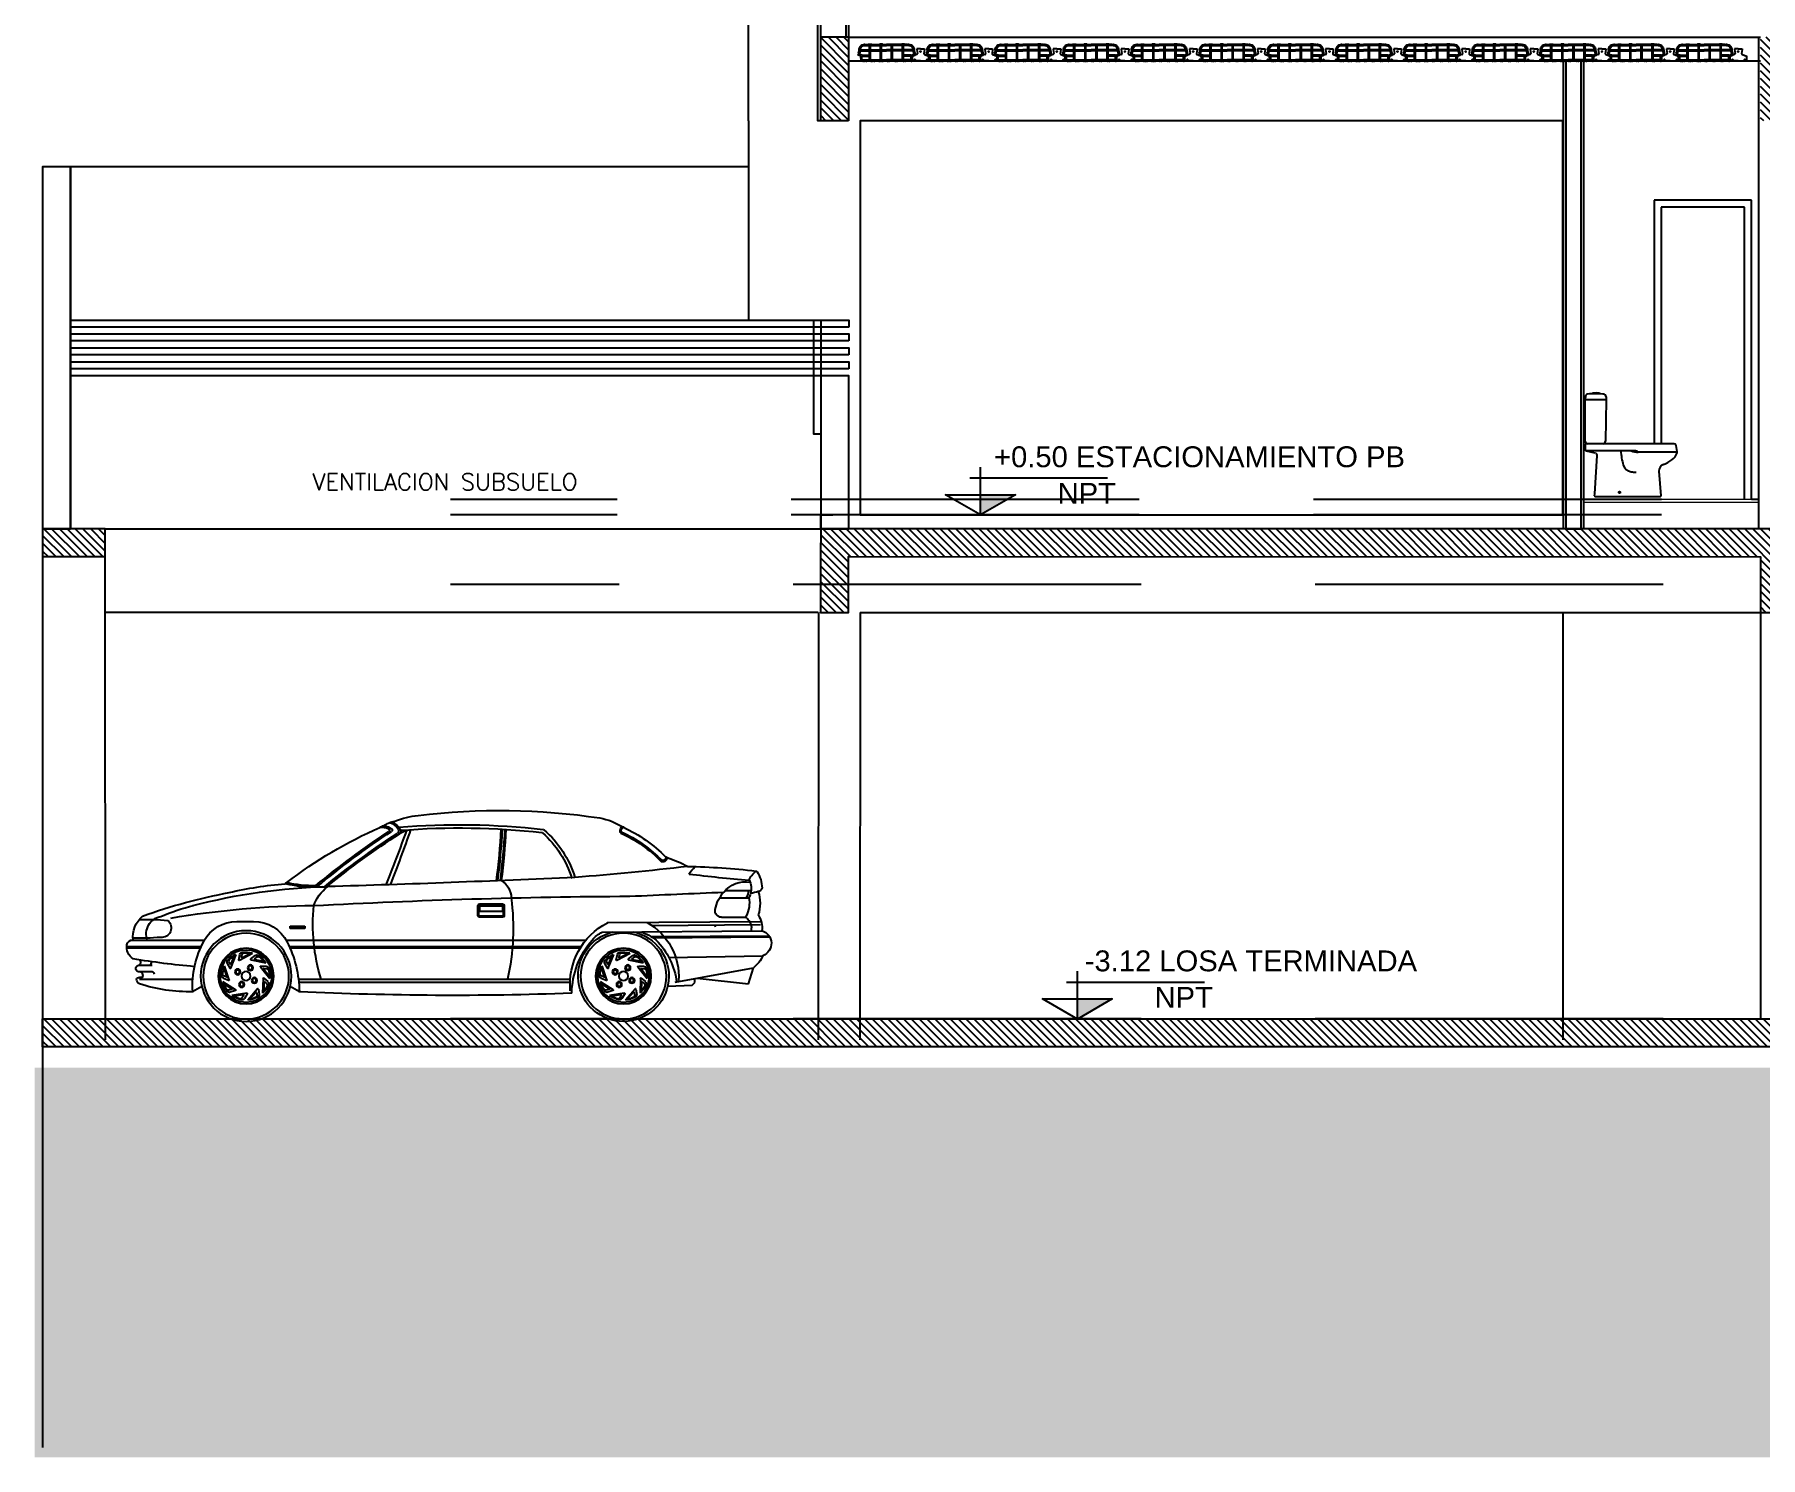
# Model space of a CAD drawing. Header units: metres. Extents: x 126 to 596, y -539 to -70.
# Drawn here: x 238.67 to 251.07, y -403.36 to -393.14 of the extents above; entities that cross this region are included whole.
import ezdxf
from ezdxf.enums import TextEntityAlignment as Align

# ---------------------------------------------------------------- set-up
doc = ezdxf.new("R2010")
doc.units = ezdxf.units.M
doc.header["$LTSCALE"] = 10
doc.linetypes.add('CENTRO', pattern=[2, 1.25, -0.25, 0.25, -0.25])
doc.linetypes.add('HIDDEN', pattern=[0.375, 0.25, -0.125])
for name, color, linetype in [('-SAN 8', 8, 'CENTRO'), ('0.1', 1, 'Continuous'), ('01', 1, 'Continuous'), ('02', 2, 'Continuous'), ('1_MUROS', 6, 'Continuous'), ('_ARQ-equipamiento', 8, 'Continuous'), ('A- Estructura', 5, 'Continuous'), ('A- Hatch Hormigon', 255, 'Continuous'), ('A-Aberturas', 2, 'Continuous'), ('A-Autos', 254, 'Continuous'), ('A-Muros', 4, 'Continuous'), ('A-NIVELES', 1, 'Continuous'), ('A-Revoques', 1, 'Continuous'), ('Aberturas en Fachadas', 2, 'Continuous'), ('Corte t', 2, 'Continuous'), ('Dr Ejes en bloque', 4, 'Continuous'), ('Losa rap sapito', 251, 'Continuous'), ('PISO', 251, 'Continuous'), ('Sanitarios', 2, 'Continuous'), ('Texto', 3, 'Continuous')]:
    doc.layers.add(name, color=color, linetype=linetype)
doc.layers.add('BORDE_HORMIGON', color=2, linetype='Continuous', lineweight=0)
doc.layers.add('Dr Contorno exterior torre', color=31, linetype='Continuous', transparency=0.5)
doc.styles.add('Arial', font='arial.ttf')
doc.styles.add('COTAS', font='ROMANS.shx', dxfattribs={"width": 0.7})
doc.styles.add('T12', font='romans.shx', dxfattribs={"height": 0.12})

# ---------------------------------------------------------------- blocks, each defined once
blk = doc.blocks.new('Cabrioc')
for p, q in [((-2.019, 0.923), (-2.204, 0.923)), ((-1.979, 0.869), (-2.19, 0.869)), ((-0.431, 0.815), (-0.431, 0.741)), ((-0.425, 0.815), (-0.425, 0.741)), ((-0.254, 0.826), (-0.42, 0.826)), ((-0.254, 0.819), (-0.42, 0.819)), ((-0.254, 0.812), (-0.42, 0.812)), ((-0.42, 0.812), (-0.42, 0.773)), ((-0.254, 0.773), (-0.42, 0.773)), ((-0.254, 0.812), (-0.254, 0.773)), ((-0.249, 0.741), (-0.249, 0.815)), ((-0.242, 0.741), (-0.242, 0.815)), ((-1.135, 0.624), (-2.282, 0.634)), ((-1.177, 0.692), (-2.273, 0.701)), ((-1.493, 0.672), (-2.273, 0.679)), ((-1.991, 0.731), (-2.167, 0.731)), ((-0.42, 0.737), (-0.254, 0.737)), ((-0.42, 0.73), (-0.254, 0.73)), ((1.105, 0.666), (1, 0.666)), ((1, 0.666), (1, 0.649)), ((1, 0.649), (1.105, 0.649)), ((1.105, 0.649), (1.105, 0.666)), ((1.488, 0.701), (1.369, 0.701)), ((-1.501, 0.582), (-2.338, 0.589)), ((-1.487, 0.591), (-2.332, 0.598)), ((1.136, 0.566), (-1.018, 0.566)), ((1.113, 0.521), (-0.985, 0.521)), ((1.108, 0.51), (-0.977, 0.51)), ((2.233, 0.566), (1.721, 0.566)), ((2.278, 0.521), (1.744, 0.521)), ((2.278, 0.51), (1.75, 0.51)), ((-1.614, 0.441), (-2.289, 0.454)), ((-1.392, 0.374), (-1.459, 0.29)), ((-1.395, 0.379), (-1.434, 0.378)), ((-1.325, 0.425), (-1.43, 0.404)), ((-1.351, 0.428), (-1.414, 0.415)), ((-1.351, 0.431), (-1.369, 0.446)), ((-1.324, 0.431), (-1.355, 0.455)), ((-1.241, 0.421), (-1.335, 0.473)), ((-1.259, 0.44), (-1.316, 0.471)), ((-1.257, 0.443), (-1.261, 0.466)), ((-1.236, 0.425), (-1.244, 0.463)), ((-1.179, 0.365), (-1.218, 0.464)), ((-1.181, 0.391), (-1.204, 0.451)), ((-1.177, 0.391), (-1.166, 0.411)), ((-1.173, 0.364), (-1.154, 0.399)), ((-1.168, 0.281), (-1.134, 0.382)), ((1.319, 0.374), (1.253, 0.29)), ((1.317, 0.379), (1.277, 0.378)), ((1.386, 0.425), (1.281, 0.404)), ((1.36, 0.428), (1.297, 0.415)), ((1.361, 0.431), (1.342, 0.446)), ((1.388, 0.431), (1.357, 0.455)), ((1.47, 0.421), (1.376, 0.473)), ((1.452, 0.44), (1.395, 0.471)), ((1.455, 0.443), (1.45, 0.466)), ((1.475, 0.425), (1.467, 0.463)), ((1.533, 0.365), (1.493, 0.464)), ((1.531, 0.391), (1.507, 0.451)), ((1.534, 0.391), (1.545, 0.411)), ((1.538, 0.364), (1.557, 0.399)), ((1.544, 0.281), (1.578, 0.382)), ((2.188, 0.386), (2.098, 0.386)), ((-1.659, 0.263), (-2.222, 0.368)), ((-2.186, 0.251), (-2.222, 0.368)), ((-1.817, 0.292), (-2.186, 0.251)), ((-1.801, 0.28), (-1.801, 0.289)), ((-1.801, 0.261), (-1.801, 0.28)), ((-1.782, 0.243), (-1.801, 0.261)), ((-1.414, 0.359), (-1.454, 0.309)), ((-1.416, 0.294), (-1.445, 0.268)), ((-1.415, 0.362), (-1.439, 0.361)), ((-1.421, 0.267), (-1.438, 0.252)), ((-1.417, 0.266), (-1.416, 0.202)), ((-1.41, 0.291), (-1.408, 0.184)), ((-1.213, 0.21), (-1.122, 0.266)), ((-1.187, 0.216), (-1.132, 0.25)), ((-1.163, 0.277), (-1.127, 0.291)), ((-1.152, 0.303), (-1.132, 0.363)), ((-1.15, 0.3), (-1.128, 0.309)), ((1.047, 0.285), (-0.905, 0.285)), ((1.044, 0.263), (-0.903, 0.263)), ((1.297, 0.359), (1.257, 0.309)), ((1.296, 0.294), (1.266, 0.268)), ((1.296, 0.362), (1.272, 0.361)), ((1.291, 0.267), (1.273, 0.252)), ((1.294, 0.266), (1.296, 0.202)), ((1.301, 0.291), (1.304, 0.184)), ((1.498, 0.21), (1.59, 0.266)), ((1.524, 0.216), (1.579, 0.25)), ((1.548, 0.277), (1.584, 0.291)), ((1.559, 0.303), (1.579, 0.363)), ((1.562, 0.3), (1.583, 0.309)), ((2.189, 0.285), (1.805, 0.285)), ((2.188, 0.341), (2.098, 0.341)), ((2.188, 0.299), (2.169, 0.299)), ((-1.607, 0.236), (-1.782, 0.243)), ((-1.377, 0.215), (-1.383, 0.176)), ((-1.371, 0.217), (-1.3, 0.136)), ((-1.364, 0.192), (-1.367, 0.168)), ((-1.36, 0.193), (-1.318, 0.144)), ((-1.297, 0.18), (-1.276, 0.146)), ((-1.293, 0.185), (-1.187, 0.169)), ((-1.271, 0.17), (-1.259, 0.15)), ((-1.269, 0.173), (-1.206, 0.163)), ((-1.212, 0.204), (-1.175, 0.192)), ((-1.187, 0.213), (-1.165, 0.206)), ((1.334, 0.215), (1.329, 0.176)), ((1.34, 0.217), (1.411, 0.136)), ((1.348, 0.192), (1.344, 0.168)), ((1.351, 0.193), (1.393, 0.144)), ((1.415, 0.18), (1.435, 0.146)), ((1.418, 0.185), (1.524, 0.169)), ((1.44, 0.17), (1.452, 0.15)), ((1.442, 0.173), (1.505, 0.163)), ((1.499, 0.204), (1.536, 0.192)), ((1.524, 0.213), (1.547, 0.206))]:
    blk.add_line(p, q)
for centre, radius in [((1.423, 0.308), 0.326), ((-1.288, 0.308), 0.308), ((-1.288, 0.308), 0.2), ((1.423, 0.308), 0.308), ((1.423, 0.308), 0.2), ((-1.288, 0.308), 0.187), ((-1.319, 0.368), 0.0203), ((-1.319, 0.368), 0.0135), ((1.423, 0.308), 0.187), ((1.392, 0.368), 0.0203), ((1.392, 0.368), 0.0135), ((-1.348, 0.277), 0.0203), ((-1.348, 0.277), 0.0135), ((-1.288, 0.308), 0.033), ((-1.257, 0.248), 0.0203), ((-1.257, 0.248), 0.0135), ((-1.228, 0.338), 0.0203), ((-1.228, 0.338), 0.0135), ((1.363, 0.277), 0.0203), ((1.363, 0.277), 0.0135), ((1.423, 0.308), 0.033), ((1.454, 0.248), 0.0203), ((1.454, 0.248), 0.0135), ((1.483, 0.338), 0.0203), ((1.483, 0.338), 0.0135)]:
    blk.add_circle(centre, radius)
for centre, radius, start, end in [((-0.4, -3.36), 4.857, 83.0689, 98.5116), ((-0.85, 0.432), 1.041, 114.858, 135.4104), ((-1.282, 1.37), 0.0124, 77.4781, 161.1691), ((-1.302, 1.35), 0.0299, 347.7909, 61.9251), ((-1.029, 0.974), 0.478, 100.851, 121.5539), ((-1.302, 1.35), 0.0389, 350.0796, 54.5833), ((-0.114, -3.902), 5.297, 85.2323, 96.465), ((-0.114, -3.902), 5.274, 85.3605, 96.3959), ((4.728, 1.65), 5.144, 183.186, 187.3478), ((0.122, 0.824), 0.641, 68.728, 84.2805), ((0.443, 1.284), 0.149, 117.3147, 149.5592), ((0.349, 1.351), 0.0225, 144.2434, 236.8235), ((0.443, 1.284), 0.138, 112.6905, 144.2434), ((0.316, 1.222), 0.203, 54.602, 79.0008), ((0.384, 1.356), 0.0112, 129.5518, 236.5783), ((0.443, 1.284), 0.104, 95.3706, 129.5518), ((0.404, 1.356), 0.0112, 118.532, 236.4237), ((0.443, 1.284), 0.0931, 77.4466, 118.532), ((0.427, 1.334), 0.0539, 49.2157, 83.0288), ((-0.846, -1.601), 3.251, 52.5659, 66.2982), ((-0.85, 0.432), 1.005, 114.858, 135.4104), ((-0.85, 0.432), 0.996, 114.9233, 135.3701), ((-1.275, 1.345), 0.0112, 294.9233, 350.0796), ((-0.227, 0.797), 0.745, 131.0794, 162.8542), ((-0.227, 0.797), 0.722, 131.5834, 162.8542), ((-0.709, 1.35), 0.0112, 96.465, 131.0794), ((-0.701, 1.33), 0.009, 96.3959, 131.5834), ((4.728, 1.65), 5.18, 183.186, 187.2798), ((4.728, 1.65), 5.171, 183.186, 187.2967), ((4.728, 1.65), 5.153, 183.186, 187.3307), ((8.718, 4.298), 8.972, 199.1163, 201.8192), ((0.231, 1.216), 0.144, 51.0672, 82.1073), ((8.718, 4.298), 8.945, 199.1903, 201.8952), ((0.334, 1.348), 0.0225, 149.5592, 236.9277), ((-3.037, -3.827), 6.154, 50.9248, 56.9277), ((-3.037, -3.827), 6.165, 50.7892, 56.8235), ((-3.037, -3.827), 6.199, 50.3698, 56.5783), ((-3.037, -3.827), 6.21, 50.4059, 56.4237), ((-1.351, 0.384), 0.815, 107.8567, 119.2298), ((-1.596, 1.159), 0.0055, 44.4291, 170.5949), ((-1.57, 1.159), 0.0307, 178.0247, 279.5001), ((-1.57, 1.159), 0.0217, 169.3491, 281.4716), ((-1.567, 1.139), 0.0112, 279.5001, 315.3701), ((-2.058, 0.936), 0.225, 147.4347, 178.9755), ((-2.238, 1.051), 0.0112, 96.8281, 147.4347), ((-1.674, -3.659), 4.755, 90.9098, 96.8281), ((-2.35, 0.926), 0.175, 22.7967, 50.8949), ((-2.058, 0.936), 0.147, 154.3404, 194.1564), ((-3.69, 17.408), 16.483, 275.2267, 276.7288), ((-1.953, 0.926), 0.225, 30.1565, 48.3349), ((0.507, 20.101), 19.139, 263.2288, 265.6653), ((3.828, 104.515), 103.608, 267.3628, 268.34647), ((-0.334, 0.867), 0.148, 121.1404, 179.024), ((-2.271, 0.94), 0.0112, 178.9755, 205.073), ((-2.249, 0.95), 0.0355, 205.073, 258.4513), ((-2, 0.831), 0.269, 161.7461, 198.2539), ((-2.161, 1.187), 0.288, 250.6614, 261.9945), ((-2.151, 0.905), 0.0496, 185.9648, 223.3488), ((-2.165, 0.783), 0.202, 39.0562, 99.3403), ((-2, 0.831), 0.192, 167.8703, 208.6423), ((-2.105, 0.917), 0.0797, 173.9455, 216.3362), ((-5.017, -76.34), 77.309, 87.26837, 87.7691), ((-2.225, 0.727), 0.285, 11.8126, 40.299), ((-1.563, -45.047), 45.929, 86.8801, 89.7127), ((1.148, 0.65), 1.644, 172.3493, 192.833), ((0.742, -3.25), 4.201, 75.3257, 88.6813), ((0.639, 0.702), 0.318, 20.5556, 51.1483), ((0.938, 1.789), 0.843, 265.5172, 284.01), ((0.938, 1.789), 0.832, 268.8473, 283.3926), ((1.13, 0.967), 0.0127, 17.9234, 86.9543), ((0.932, -1.69), 2.669, 76.7403, 85.4781), ((0.752, -3.238), 4.221, 70.4292, 79.1854), ((-2.118, 0.654), 0.166, 146.0895, 186.919), ((-1.991, 0.776), 0.045, 270, 11.8126), ((-0.42, 0.815), 0.0112, 90, 180), ((-0.42, 0.815), 0.0045, 90, 180), ((-0.254, 0.815), 0.0112, 0, 90), ((-0.254, 0.815), 0.0045, 0, 90), ((-0.417, 0.683), 1.36, 342.988, 5.5188), ((0.881, -5.722), 6.537, 80.4687, 89.5128), ((1.347, -0.932), 1.805, 67.6073, 75.4738), ((-2.255, 0.543), 0.0952, 106.7446, 248.9602), ((-2.118, 0.654), 0.0884, 127.1257, 193.5067), ((-2.178, 0.733), 0.0112, 307.1257, 28.6423), ((-2.225, 0.727), 0.285, 346.3486, 349.7527), ((-1.233, 0.302), 0.452, 119.9214, 183.3967), ((-1.288, 0.308), 0.326, 102.6798, 76.3323), ((-1.273, 0.235), 0.415, 109.4864, 127.0394), ((-1.177, 0.681), 0.0112, 62.6405, 89.506), ((-1.401, 0.249), 0.497, 354.6148, 62.6405), ((-1.224, 0.439), 0.205, 38.2889, 64.2263), ((-0.42, 0.741), 0.0112, 180, 270), ((-0.42, 0.741), 0.0045, 180, 270), ((-0.254, 0.741), 0.0045, 270, 0), ((-0.254, 0.741), 0.0112, 270, 0), ((1.369, 0.431), 0.27, 90, 153.2559), ((1.488, 0.431), 0.27, 28.6097, 90), ((2.029, 0.654), 0.0687, 128.6577, 277.1751), ((2.13, -0.799), 1.514, 87.7081, 95.479), ((2.011, 0.61), 0.129, 339.9877, 79.5668), ((2.039, 0.59), 0.196, 353.0041, 49.5687), ((-1.141, 0.194), 0.534, 135.73, 172.5724), ((-1.511, 0.176), 0.594, 0.7773, 41.0717), ((1.859, 0.184), 0.819, 153.2559, 179.2508), ((1.132, 0.237), 0.675, 356.4204, 28.6097), ((2.208, 2.681), 2.102, 265.3404, 270.7209), ((2.239, 0.527), 0.04, 8.5204, 97.7399), ((2.178, 0.517), 0.102, 303.0901, 9.5869), ((-2.078, 0.55), 0.232, 204.5907, 231.8067), ((-1.433, 0.358), 0.0194, 91.6265, 164.3442), ((-1.239, 0.253), 0.246, 124.3442, 141.4881), ((-1.3, 0.324), 0.148, 124.3442, 141.4881), ((-1.415, 0.416), 0.000778, 141.4881, 281.399), ((-1.394, 0.376), 0.00324, 321.399, 91.6265), ((-1.376, 0.437), 0.0117, 51.6265, 124.3442), ((-1.367, 0.44), 0.0194, 51.6265, 124.3442), ((-1.352, 0.43), 0.00194, 281.399, 51.6265), ((-1.285, 0.234), 0.246, 84.3442, 101.4881), ((-1.326, 0.428), 0.00324, 281.399, 51.6265), ((-1.286, 0.328), 0.148, 84.3442, 101.4881), ((-1.315, 0.472), 0.000778, 101.4881, 241.399), ((-1.273, 0.463), 0.0117, 11.6265, 84.3442), ((-1.263, 0.46), 0.0194, 11.6265, 84.3442), ((-1.258, 0.442), 0.00194, 241.399, 11.6265), ((-1.239, 0.424), 0.00324, 241.399, 11.6265), ((-1.334, 0.249), 0.246, 44.3442, 61.4881), ((-1.203, 0.451), 0.000778, 61.4881, 201.399), ((-1.274, 0.322), 0.148, 44.3442, 61.4881), ((-1.179, 0.392), 0.00194, 201.399, 331.6265), ((-1.176, 0.417), 0.0117, 331.6265, 44.3442), ((-1.171, 0.408), 0.0194, 331.6265, 44.3442), ((-1.36, 0.292), 0.246, 4.3442, 21.4881), ((1.278, 0.358), 0.0194, 91.6265, 164.3442), ((1.473, 0.253), 0.246, 124.3442, 141.4881), ((1.412, 0.324), 0.148, 124.3442, 141.4881), ((1.297, 0.416), 0.000778, 141.4881, 281.399), ((1.317, 0.376), 0.00324, 321.399, 91.6265), ((1.335, 0.437), 0.0117, 51.6265, 124.3442), ((1.345, 0.44), 0.0194, 51.6265, 124.3442), ((1.359, 0.43), 0.00194, 281.399, 51.6265), ((1.426, 0.234), 0.246, 84.3442, 101.4881), ((1.386, 0.428), 0.00324, 281.399, 51.6265), ((1.396, 0.472), 0.000778, 101.4881, 241.399), ((1.425, 0.328), 0.148, 84.3442, 101.4881), ((1.439, 0.463), 0.0117, 11.6265, 84.3442), ((1.448, 0.46), 0.0194, 11.6265, 84.3442), ((1.453, 0.442), 0.00194, 241.399, 11.6265), ((1.472, 0.424), 0.00324, 241.399, 11.6265), ((1.378, 0.249), 0.246, 44.3442, 61.4881), ((1.508, 0.451), 0.000778, 61.4881, 201.399), ((1.438, 0.322), 0.148, 44.3442, 61.4881), ((1.532, 0.392), 0.00194, 201.399, 331.6265), ((1.535, 0.417), 0.0117, 331.6265, 44.3442), ((1.54, 0.408), 0.0194, 331.6265, 44.3442), ((1.351, 0.292), 0.246, 4.3442, 21.4881), ((1.254, 6.349), 5.998, 275.1578, 279.3996), ((2.124, 0.404), 0.0194, 157.0689, 247.0117), ((2.211, 0.407), 0.0307, 148.0854, 222.9106), ((2.191, 0.363), 0.0234, 291.4517, 97.3969), ((-1.215, 0.297), 0.246, 164.3442, 181.4881), ((-1.308, 0.313), 0.148, 164.3442, 181.4881), ((-1.454, 0.309), 0.000778, 181.4881, 321.399), ((-1.432, 0.253), 0.0194, 131.6265, 204.3442), ((-1.439, 0.35), 0.0117, 91.6265, 164.3442), ((-1.43, 0.243), 0.0117, 131.6265, 204.3442), ((-1.419, 0.266), 0.00194, 1.399, 131.6265), ((-1.413, 0.291), 0.00324, 1.399, 131.6265), ((-1.415, 0.36), 0.00194, 321.399, 91.6265), ((-1.176, 0.366), 0.00324, 201.399, 331.6265), ((-1.165, 0.28), 0.00324, 161.399, 291.6265), ((-1.353, 0.342), 0.246, 324.3442, 341.4881), ((-1.15, 0.302), 0.00194, 161.399, 291.6265), ((-1.271, 0.296), 0.148, 324.3442, 341.4881), ((-1.131, 0.363), 0.000778, 21.4881, 161.399), ((-1.132, 0.249), 0.000778, 341.4881, 121.399), ((-1.268, 0.309), 0.148, 4.3442, 21.4881), ((-1.132, 0.32), 0.0117, 291.6265, 4.3442), ((-1.134, 0.31), 0.0194, 291.6265, 4.3442), ((1.496, 0.297), 0.246, 164.3442, 181.4881), ((1.404, 0.313), 0.148, 164.3442, 181.4881), ((1.257, 0.309), 0.000778, 181.4881, 321.399), ((1.279, 0.253), 0.0194, 131.6265, 204.3442), ((1.273, 0.35), 0.0117, 91.6265, 164.3442), ((1.281, 0.243), 0.0117, 131.6265, 204.3442), ((1.292, 0.266), 0.00194, 1.399, 131.6265), ((1.296, 0.36), 0.00194, 321.399, 91.6265), ((1.298, 0.291), 0.00324, 1.399, 131.6265), ((1.536, 0.366), 0.00324, 201.399, 331.6265), ((1.547, 0.28), 0.00324, 161.399, 291.6265), ((1.358, 0.342), 0.246, 324.3442, 341.4881), ((1.561, 0.302), 0.00194, 161.399, 291.6265), ((1.44, 0.296), 0.148, 324.3442, 341.4881), ((1.58, 0.363), 0.000778, 21.4881, 161.399), ((1.579, 0.249), 0.000778, 341.4881, 121.399), ((1.443, 0.309), 0.148, 4.3442, 21.4881), ((1.579, 0.32), 0.0117, 291.6265, 4.3442), ((1.577, 0.31), 0.0194, 291.6265, 4.3442), ((1.831, 1.35), 1.155, 268.729, 288.0028), ((2.113, 0.315), 0.0304, 118.8336, 166.6386), ((2.194, 0.313), 0.0287, 78.9014, 258.9014), ((2.184, 0.266), 0.0329, 35.5032, 82.1555), ((2.164, 0.292), 0.0472, 301.2489, 351.9365), ((-1.225, 0.347), 0.246, 204.3442, 221.4881), ((-1.306, 0.299), 0.148, 204.3442, 221.4881), ((-1.416, 0.202), 0.000778, 221.4881, 1.399), ((-1.363, 0.173), 0.0194, 171.6265, 244.3442), ((-1.374, 0.215), 0.00324, 41.399, 171.6265), ((-1.265, 0.378), 0.246, 244.3442, 261.4881), ((-1.356, 0.167), 0.0117, 171.6265, 244.3442), ((-1.362, 0.191), 0.00194, 41.399, 171.6265), ((-1.297, 0.289), 0.148, 244.3442, 261.4881), ((-1.318, 0.144), 0.000778, 261.4881, 41.399), ((-1.294, 0.181), 0.00324, 81.399, 211.6265), ((-1.259, 0.156), 0.0194, 211.6265, 284.3442), ((-1.27, 0.171), 0.00194, 81.399, 211.6265), ((-1.249, 0.156), 0.0117, 211.6265, 284.3442), ((-1.316, 0.376), 0.246, 284.3442, 301.4881), ((-1.283, 0.288), 0.148, 284.3442, 301.4881), ((-1.211, 0.207), 0.00324, 121.399, 251.6265), ((-1.206, 0.163), 0.000778, 301.4881, 81.399), ((-1.186, 0.215), 0.00194, 121.399, 251.6265), ((-1.169, 0.21), 0.0194, 251.6265, 324.3442), ((-1.161, 0.217), 0.0117, 251.6265, 324.3442), ((-0.071, 23.288), 23.119, 267.9029, 272.7557), ((1.423, -0.366), 0.679, 117.9055, 124.2769), ((1.486, 0.347), 0.246, 204.3442, 221.4881), ((1.405, 0.299), 0.148, 204.3442, 221.4881), ((1.295, 0.202), 0.000778, 221.4881, 1.399), ((1.348, 0.173), 0.0194, 171.6265, 244.3442), ((1.338, 0.215), 0.00324, 41.399, 171.6265), ((1.446, 0.378), 0.246, 244.3442, 261.4881), ((1.356, 0.167), 0.0117, 171.6265, 244.3442), ((1.35, 0.191), 0.00194, 41.399, 171.6265), ((1.415, 0.289), 0.148, 244.3442, 261.4881), ((1.393, 0.144), 0.000778, 261.4881, 41.399), ((1.417, 0.181), 0.00324, 81.399, 211.6265), ((1.452, 0.156), 0.0194, 211.6265, 284.3442), ((1.442, 0.171), 0.00194, 81.399, 211.6265), ((1.462, 0.156), 0.0117, 211.6265, 284.3442), ((1.396, 0.376), 0.246, 284.3442, 301.4881), ((1.428, 0.288), 0.148, 284.3442, 301.4881), ((1.5, 0.207), 0.00324, 121.399, 251.6265), ((1.505, 0.163), 0.000778, 301.4881, 81.399), ((1.525, 0.215), 0.00194, 121.399, 251.6265), ((1.542, 0.21), 0.0194, 251.6265, 324.3442), ((1.55, 0.217), 0.0117, 251.6265, 324.3442), ((1.423, -0.366), 0.679, 55.7231, 62.0945)]:
    blk.add_arc(centre, radius, start, end)
blk = doc.blocks.new('NivelGen')
blk.add_hatch(color=256).paths.add_polyline_path([(0.251, 0.145), (0, 0.145), (0, 0)])
for p, q in [((-0.077, 0.266), (0.913, 0.266)), ((0, 0), (0, 0.343))]:
    blk.add_line(p, q)
at = {"const_width": 0.01}
blk.add_lwpolyline([(-0.251, 0.145), (0, 0), (0.251, 0.145)], dxfattribs=at)
blk.add_lwpolyline([(0, 0), (-0.251, 0.145), (0.251, 0.145), (0, 0)])
at = {"style": 'COTAS', "width": 0.7}
for tag, p in [('NIVEL', (0.973, 0.365)), ('NPT.INT', (0.973, 0.048))]:
    blk.add_attdef(tag, text='', height=0.2, dxfattribs=at).set_placement(p, align=Align.RIGHT)
blk = doc.blocks.new('VIGUETA NUEVA')
at = {"layer": '02'}
for p, q in [((852.277, 1549.624), (852.243, 1549.611)), ((852.243, 1549.581), (852.243, 1549.611)), ((852.243, 1549.581), (852.248, 1549.576)), ((852.305, 1549.576), (852.248, 1549.576)), ((852.305, 1549.666), (852.277, 1549.666)), ((852.277, 1549.666), (852.277, 1549.661)), ((852.277, 1549.661), (852.281, 1549.631)), ((852.305, 1549.666), (852.334, 1549.666)), ((852.305, 1549.576), (852.363, 1549.576)), ((852.334, 1549.661), (852.33, 1549.631)), ((852.334, 1549.666), (852.334, 1549.661)), ((852.334, 1549.624), (852.368, 1549.611)), ((852.368, 1549.581), (852.363, 1549.576)), ((852.368, 1549.581), (852.368, 1549.611))]:
    blk.add_line(p, q, dxfattribs=at)
for centre, start, end in [((852.274, 1549.631), 294.8533, 4.4381), ((852.337, 1549.631), 175.5619, 245.1467)]:
    blk.add_arc(centre, 0.00704, start, end, dxfattribs=at)
blk = doc.blocks.new('VIGUETA NUEVA1')
at = {"layer": 'PISO'}
for centre in [(-0.044, -0.081), (0, -0.02), (0.05, -0.081)]:
    blk.add_circle(centre, 0.00324, dxfattribs=at)
at = {"layer": '1_MUROS'}
blk.add_blockref('VIGUETA NUEVA', (-852.305, -1549.666), dxfattribs=at)
blk = doc.blocks.new('Losa rap zapito')
at = {"layer": 'Losa rap sapito'}
for p, q in [((283.732, -291.804), (283.729, -291.823)), ((283.739, -291.812), (283.736, -291.833)), ((283.742, -291.81), (283.805, -291.81)), ((283.744, -291.804), (283.805, -291.804)), ((283.753, -291.81), (283.805, -291.81)), ((283.771, -291.772), (283.805, -291.772)), ((283.781, -291.764), (283.8, -291.764)), ((283.801, -291.763), (283.821, -291.763)), ((283.808, -291.801), (283.808, -291.775)), ((283.808, -291.839), (283.808, -291.813)), ((283.815, -291.801), (283.815, -291.775)), ((283.815, -291.872), (283.815, -291.813)), ((283.818, -291.772), (283.884, -291.772)), ((283.818, -291.804), (283.884, -291.804)), ((283.818, -291.81), (283.884, -291.81)), ((283.821, -291.764), (283.881, -291.764)), ((283.901, -291.763), (283.882, -291.763)), ((283.887, -291.801), (283.887, -291.775)), ((283.887, -291.872), (283.887, -291.813)), ((283.894, -291.801), (283.894, -291.775)), ((283.894, -291.872), (283.894, -291.813)), ((283.897, -291.772), (283.93, -291.772)), ((283.897, -291.804), (283.93, -291.804)), ((283.897, -291.81), (283.93, -291.81)), ((283.902, -291.764), (283.93, -291.764)), ((283.959, -291.764), (283.93, -291.764)), ((283.964, -291.772), (283.93, -291.772)), ((283.964, -291.804), (283.93, -291.804)), ((283.964, -291.81), (283.93, -291.81)), ((283.96, -291.763), (283.979, -291.763)), ((283.967, -291.801), (283.967, -291.775)), ((283.967, -291.872), (283.967, -291.813)), ((283.973, -291.801), (283.973, -291.775)), ((283.973, -291.872), (283.973, -291.813)), ((284.043, -291.772), (283.976, -291.772)), ((284.043, -291.804), (283.976, -291.804)), ((284.043, -291.81), (283.976, -291.81)), ((284.039, -291.764), (283.98, -291.764)), ((284.059, -291.763), (284.04, -291.763)), ((284.046, -291.801), (284.046, -291.775)), ((284.046, -291.872), (284.046, -291.813)), ((284.053, -291.801), (284.053, -291.775)), ((284.053, -291.839), (284.053, -291.813)), ((284.09, -291.772), (284.056, -291.772)), ((284.117, -291.804), (284.056, -291.804)), ((284.119, -291.81), (284.056, -291.81)), ((284.107, -291.81), (284.056, -291.81)), ((284.079, -291.764), (284.06, -291.764)), ((284.121, -291.812), (284.125, -291.833)), ((284.129, -291.804), (284.131, -291.823)), ((283.728, -291.824), (283.726, -291.839)), ((283.746, -291.848), (283.728, -291.842)), ((283.753, -291.842), (283.738, -291.836)), ((283.747, -291.88), (283.746, -291.848)), ((283.754, -291.884), (283.75, -291.884)), ((283.754, -291.884), (283.752, -291.884)), ((283.754, -291.884), (283.752, -291.884)), ((283.753, -291.842), (283.805, -291.842)), ((283.754, -291.872), (283.754, -291.851)), ((283.754, -291.884), (283.754, -291.883)), ((283.754, -291.883), (283.76, -291.883)), ((283.756, -291.849), (283.805, -291.849)), ((283.757, -291.875), (283.805, -291.875)), ((283.76, -291.884), (283.76, -291.883)), ((283.76, -291.884), (283.766, -291.884)), ((283.771, -291.883), (283.766, -291.883)), ((283.766, -291.884), (283.766, -291.883)), ((283.771, -291.884), (283.771, -291.883)), ((283.771, -291.884), (283.777, -291.884)), ((283.777, -291.884), (283.777, -291.883)), ((283.783, -291.883), (283.777, -291.883)), ((283.783, -291.884), (283.783, -291.883)), ((283.783, -291.884), (283.789, -291.884)), ((283.789, -291.884), (283.789, -291.883)), ((283.789, -291.883), (283.795, -291.883)), ((283.795, -291.884), (283.795, -291.883)), ((283.8, -291.884), (283.795, -291.884)), ((283.8, -291.883), (283.806, -291.883)), ((283.8, -291.884), (283.8, -291.883)), ((283.806, -291.884), (283.806, -291.883)), ((283.812, -291.884), (283.806, -291.884)), ((283.808, -291.872), (283.808, -291.852)), ((283.812, -291.883), (283.818, -291.883)), ((283.812, -291.884), (283.812, -291.883)), ((283.812, -291.883), (283.818, -291.883)), ((283.818, -291.875), (283.884, -291.875)), ((283.818, -291.884), (283.818, -291.883)), ((283.818, -291.884), (283.823, -291.884)), ((283.829, -291.883), (283.823, -291.883)), ((283.823, -291.884), (283.823, -291.883)), ((283.829, -291.884), (283.829, -291.883)), ((283.829, -291.884), (283.835, -291.884)), ((283.835, -291.884), (283.835, -291.883)), ((283.841, -291.883), (283.835, -291.883)), ((283.841, -291.884), (283.841, -291.883)), ((283.841, -291.884), (283.847, -291.884)), ((283.847, -291.884), (283.847, -291.883)), ((283.847, -291.883), (283.852, -291.883)), ((283.852, -291.884), (283.852, -291.883)), ((283.858, -291.884), (283.852, -291.884)), ((283.858, -291.883), (283.864, -291.883)), ((283.858, -291.884), (283.858, -291.883)), ((283.864, -291.884), (283.864, -291.883)), ((283.87, -291.884), (283.864, -291.884)), ((283.87, -291.883), (283.875, -291.883)), ((283.87, -291.884), (283.87, -291.883)), ((283.87, -291.883), (283.875, -291.883)), ((283.875, -291.884), (283.875, -291.883)), ((283.875, -291.884), (283.881, -291.884)), ((283.887, -291.883), (283.881, -291.883)), ((283.881, -291.884), (283.881, -291.883)), ((283.887, -291.884), (283.887, -291.883)), ((283.887, -291.884), (283.893, -291.884)), ((283.893, -291.884), (283.893, -291.883)), ((283.899, -291.883), (283.893, -291.883)), ((283.897, -291.875), (283.93, -291.875)), ((283.899, -291.884), (283.899, -291.883)), ((283.899, -291.884), (283.904, -291.884)), ((283.904, -291.884), (283.904, -291.883)), ((283.904, -291.883), (283.91, -291.883)), ((283.91, -291.884), (283.91, -291.883)), ((283.916, -291.884), (283.91, -291.884)), ((283.916, -291.883), (283.922, -291.883)), ((283.916, -291.884), (283.916, -291.883)), ((283.922, -291.884), (283.922, -291.883)), ((283.927, -291.884), (283.922, -291.884)), ((283.927, -291.884), (283.927, -291.883)), ((283.927, -291.883), (283.93, -291.883)), ((283.964, -291.875), (283.93, -291.875)), ((283.933, -291.883), (283.93, -291.883)), ((283.933, -291.884), (283.933, -291.883)), ((283.933, -291.884), (283.939, -291.884)), ((283.945, -291.883), (283.939, -291.883)), ((283.939, -291.884), (283.939, -291.883)), ((283.945, -291.884), (283.945, -291.883)), ((283.945, -291.884), (283.951, -291.884)), ((283.951, -291.884), (283.951, -291.883)), ((283.956, -291.883), (283.951, -291.883)), ((283.956, -291.884), (283.956, -291.883)), ((283.962, -291.884), (283.956, -291.884)), ((283.962, -291.884), (283.962, -291.883)), ((283.962, -291.883), (283.968, -291.883)), ((283.968, -291.884), (283.968, -291.883)), ((283.974, -291.884), (283.968, -291.884)), ((283.974, -291.883), (283.98, -291.883)), ((283.974, -291.884), (283.974, -291.883)), ((284.043, -291.875), (283.976, -291.875)), ((283.98, -291.884), (283.98, -291.883)), ((283.985, -291.884), (283.98, -291.884)), ((283.991, -291.883), (283.985, -291.883)), ((283.985, -291.884), (283.985, -291.883)), ((283.991, -291.883), (283.985, -291.883)), ((283.991, -291.884), (283.991, -291.883)), ((283.991, -291.884), (283.997, -291.884)), ((284.003, -291.883), (283.997, -291.883)), ((283.997, -291.884), (283.997, -291.883)), ((284.003, -291.884), (284.003, -291.883)), ((284.003, -291.884), (284.008, -291.884)), ((284.008, -291.884), (284.008, -291.883)), ((284.014, -291.883), (284.008, -291.883)), ((284.014, -291.884), (284.014, -291.883)), ((284.02, -291.884), (284.014, -291.884)), ((284.02, -291.884), (284.02, -291.883)), ((284.02, -291.883), (284.026, -291.883)), ((284.026, -291.884), (284.026, -291.883)), ((284.032, -291.884), (284.026, -291.884)), ((284.032, -291.883), (284.037, -291.883)), ((284.032, -291.884), (284.032, -291.883)), ((284.037, -291.884), (284.037, -291.883)), ((284.043, -291.884), (284.037, -291.884)), ((284.049, -291.883), (284.043, -291.883)), ((284.043, -291.884), (284.043, -291.883)), ((284.049, -291.883), (284.043, -291.883)), ((284.049, -291.884), (284.049, -291.883)), ((284.049, -291.884), (284.055, -291.884)), ((284.053, -291.872), (284.053, -291.852)), ((284.06, -291.883), (284.055, -291.883)), ((284.055, -291.884), (284.055, -291.883)), ((284.107, -291.842), (284.056, -291.842)), ((284.104, -291.849), (284.056, -291.849)), ((284.104, -291.875), (284.056, -291.875)), ((284.06, -291.884), (284.06, -291.883)), ((284.06, -291.884), (284.066, -291.884)), ((284.066, -291.884), (284.066, -291.883)), ((284.072, -291.883), (284.066, -291.883)), ((284.072, -291.884), (284.072, -291.883)), ((284.078, -291.884), (284.072, -291.884)), ((284.078, -291.884), (284.078, -291.883)), ((284.078, -291.883), (284.084, -291.883)), ((284.084, -291.884), (284.084, -291.883)), ((284.089, -291.884), (284.084, -291.884)), ((284.089, -291.883), (284.095, -291.883)), ((284.089, -291.884), (284.089, -291.883)), ((284.095, -291.884), (284.095, -291.883)), ((284.101, -291.884), (284.095, -291.884)), ((284.101, -291.884), (284.101, -291.883)), ((284.107, -291.883), (284.101, -291.883)), ((284.107, -291.842), (284.123, -291.836)), ((284.107, -291.872), (284.107, -291.851)), ((284.107, -291.884), (284.107, -291.883)), ((284.107, -291.884), (284.109, -291.884)), ((284.107, -291.884), (284.109, -291.884)), ((284.107, -291.884), (284.11, -291.884)), ((284.114, -291.88), (284.115, -291.848)), ((284.115, -291.848), (284.133, -291.842)), ((284.133, -291.824), (284.135, -291.839))]:
    blk.add_line(p, q, dxfattribs=at)
for centre, radius, start, end in [((283.772, -291.804), 0.0404, 77.2971, 181.0135), ((283.742, -291.813), 0.00289, 90, 165.2593), ((283.772, -291.804), 0.0317, 92.259, 174.7894), ((283.744, -291.801), 0.00289, 180.2316, 270), ((283.801, -291.764), 0.000963, 90, 180), ((283.805, -291.775), 0.00289, 0, 90), ((283.805, -291.801), 0.00289, 270, 0), ((283.805, -291.813), 0.00289, 0, 90), ((283.818, -291.775), 0.00289, 90, 180), ((283.818, -291.801), 0.00289, 180, 270), ((283.818, -291.813), 0.00289, 90, 180), ((283.821, -291.764), 0.000963, 0, 90), ((283.882, -291.764), 0.000963, 90, 180), ((283.884, -291.775), 0.00289, 0, 90), ((283.884, -291.801), 0.00289, 270, 0), ((283.884, -291.813), 0.00289, 0, 90), ((283.897, -291.775), 0.00289, 90, 180), ((283.897, -291.801), 0.00289, 180, 270), ((283.897, -291.813), 0.00289, 90, 180), ((283.901, -291.764), 0.000963, 0, 90), ((283.96, -291.764), 0.000963, 90, 180), ((283.964, -291.775), 0.00289, 0, 90), ((283.964, -291.801), 0.00289, 270, 0), ((283.964, -291.813), 0.00289, 0, 90), ((283.976, -291.775), 0.00289, 90, 180), ((283.976, -291.801), 0.00289, 180, 270), ((283.976, -291.813), 0.00289, 90, 180), ((283.979, -291.764), 0.000963, 0, 90), ((284.04, -291.764), 0.000963, 90, 180), ((284.043, -291.775), 0.00289, 0, 90), ((284.043, -291.801), 0.00289, 270, 0), ((284.043, -291.813), 0.00289, 0, 90), ((284.056, -291.775), 0.00289, 90, 180), ((284.056, -291.801), 0.00289, 180, 270), ((284.056, -291.813), 0.00289, 90, 180), ((284.059, -291.764), 0.000963, 0, 90), ((284.088, -291.804), 0.0404, 358.9865, 102.7029), ((284.088, -291.804), 0.0317, 5.2106, 87.741), ((284.117, -291.801), 0.00289, 270, 359.7684), ((284.119, -291.813), 0.00289, 14.7407, 90), ((283.729, -291.839), 0.00289, 171.8699, 249.444), ((283.729, -291.824), 0.000963, 81.8699, 171.8699), ((283.739, -291.833), 0.00289, 171.8699, 249.444), ((283.751, -291.88), 0.0039, 182.4799, 268.1248), ((283.756, -291.852), 0.00289, 90, 168.5947), ((283.757, -291.872), 0.00289, 180, 271.41), ((283.805, -291.839), 0.00289, 270, 0), ((283.805, -291.852), 0.00289, 0, 90), ((283.805, -291.872), 0.00289, 270, 0), ((283.818, -291.872), 0.00289, 180, 270), ((283.884, -291.872), 0.00289, 270, 0), ((283.897, -291.872), 0.00289, 180, 270), ((283.964, -291.872), 0.00289, 270, 0), ((283.976, -291.872), 0.00289, 180, 270), ((284.043, -291.872), 0.00289, 270, 0), ((284.056, -291.839), 0.00289, 180, 270), ((284.056, -291.852), 0.00289, 90, 180), ((284.056, -291.872), 0.00289, 180, 270), ((284.104, -291.852), 0.00289, 11.4053, 90), ((284.104, -291.872), 0.00289, 268.59, 0), ((284.11, -291.88), 0.0039, 271.8752, 357.5201), ((284.122, -291.833), 0.00289, 290.556, 8.1301), ((284.132, -291.824), 0.000963, 8.1301, 98.1301), ((284.132, -291.839), 0.00289, 290.556, 8.1301)]:
    blk.add_arc(centre, radius, start, end, dxfattribs=at)
blk = doc.blocks.new('hhhh')
at = {"layer": 'A- Hatch Hormigon'}
h = blk.add_hatch(dxfattribs=at)
h.set_pattern_fill('ANSI31', color=1, scale=0.0125, angle=-90, style=0)
h.paths.add_polyline_path([(77.381, -338.036), (77.181, -338.036), (77.181, -338.636), (77.381, -338.636)])
h.paths.add_polyline_path([(82.632, -338.036), (82.432, -338.036), (82.432, -338.636), (82.632, -338.636)])
h.paths.add_polyline_path([(87.78, -338.036), (87.6, -338.036), (87.581, -338.036), (87.581, -338.636), (87.781, -338.636)])
h.paths.add_polyline_path([(70.931, -338.036), (70.731, -338.036), (70.731, -338.636), (70.931, -338.636)])
h.paths.add_polyline_path([(73.631, -338.036), (73.431, -338.036), (73.431, -338.636), (73.631, -338.636)])
h.paths.add_polyline_path([(64.181, -338.036), (63.981, -338.036), (63.981, -338.156), (63.981, -338.636), (64.181, -338.636)])
at = {"color": 1}
blk.add_line((63.461, -338.636, 0), (63.461, -335.066, 0), dxfattribs=at)
at = {"color": 5}
for p, q in [((63.981, -338.636, 0), (63.981, -338.036, 0)), ((64.181, -338.036, 0), (63.981, -338.036)), ((64.181, -338.036, 0), (64.181, -338.636, 0)), ((64.181, -338.036, 0), (70.731, -338.036, 0)), ((64.181, -338.206, 0), (70.731, -338.206, 0)), ((64.181, -338.636, 0), (63.981, -338.636, 0)), ((63.981, -338.636, 0), (63.981, -338.636, 0))]:
    blk.add_line(p, q, dxfattribs=at)
at = {"layer": 'A-Muros', "color": 1}
blk.add_lwpolyline([(63.981, -338.636), (63.961, -338.636), (63.961, -337.766), (64.181, -337.766), (64.181, -338.036)], dxfattribs=at)
at = {"layer": 'A-Muros', "elevation": 0}
blk.add_lwpolyline([(63.981, -338.036), (63.981, -337.786), (64.161, -337.786), (64.161, -338.036)], close=True, dxfattribs=at)
at = {"layer": 'Dr Contorno exterior torre'}
blk.add_line((63.981, -338.036), (63.981, -337.966), dxfattribs=at)
at = {"layer": 'A-Muros', "xscale": -1}
for p in [(348.384, -46.323, 0), (348.873, -46.323, 0), (349.362, -46.323, 0), (349.852, -46.323, 0), (350.341, -46.323, 0), (350.831, -46.323, 0), (351.32, -46.323, 0), (351.81, -46.323, 0), (352.299, -46.323, 0), (352.789, -46.323, 0), (353.278, -46.323, 0), (353.767, -46.323, 0), (354.257, -46.323, 0)]:
    blk.add_blockref('Losa rap zapito', p, dxfattribs=at)
at = {"layer": 'Corte t', "xscale": 0.9559179682510148, "yscale": 0.9559179682510148, "zscale": 0.9559179682510148}
for p in [(64.698, -338.12, 0), (65.187, -338.12, 0), (65.677, -338.12, 0), (66.166, -338.12, 0), (66.656, -338.12, 0), (67.145, -338.12, 0), (67.634, -338.12, 0), (68.124, -338.12, 0), (68.613, -338.12, 0), (69.103, -338.12, 0), (69.592, -338.12, 0), (70.082, -338.12, 0), (70.571, -338.12, 0)]:
    blk.add_blockref('VIGUETA NUEVA1', p, dxfattribs=at)
blk = doc.blocks.new('A$C50213B16')
at = {"ltscale": 0.143874}
blk.add_line((-72, 724), (-74, 695), dxfattribs=at)
for p, q in [((-74, 397), (-74, 695)), ((76, 695), (-74, 695)), ((76, 695), (71, 399)), ((564, 380), (-64, 380)), ((52, 380), (-58, 380)), ((280, 330), (-72, 330)), ((-6, 20), (11, 296)), ((586, 320), (306, 320)), ((455, 184), (468, 6)), ((462, 0), (0, 0))]:
    blk.add_line(p, q)
at = {"ltscale": 0.016707}
blk.add_line((-21, 739), (-21, 743), dxfattribs=at)
at = {"ltscale": 0.017205}
blk.add_line((27, 739), (27, 743), dxfattribs=at)
at = {"ltscale": 0.01772}
blk.add_line((73, 695), (76, 695), dxfattribs=at)
at = {"ltscale": 0.102877}
blk.add_line((75, 717), (77, 696), dxfattribs=at)
at = {"ltscale": 0.00015}
blk.add_line((76, 685), (76, 685), dxfattribs=at)
at = {"ltscale": 0.165352}
blk.add_line((-74, 370), (-74, 337), dxfattribs=at)
at = {"ltscale": 0.331632}
blk.add_line((-2, 312), (-66, 327), dxfattribs=at)
at = {"ltscale": 0.224859}
blk.add_line((586, 325), (578, 369), dxfattribs=at)
at = {"ltscale": 0.023054}
blk.add_line((587, 320), (586, 325), dxfattribs=at)
at = {"ltscale": 0.004861}
blk.add_line((587, 320), (586, 320), dxfattribs=at)
at = {"ltscale": 0.064816}
blk.add_line((-7, 7), (-6, 20), dxfattribs=at)
blk.add_circle((172, 32), 5.91)
for centre, radius, start, end in [((-19, 743), 2, 91.3801, 180), ((3, -170), 915, 90, 91.3801), ((3, -170), 915, 88.6199, 90), ((25, 743), 2, 0, 88.6199), ((-57, 722), 15, 93.9281, 174.525), ((1, -170), 909, 86.7422, 93.7394), ((52, 714), 23.8, 5.5662, 86.7422), ((76, 696), 0.878, 269.267, 4.8776), ((-58, 397), 16.4, 180, 270), ((-64, 370), 10, 90, 180), ((52, 399), 19, 270, 358.933), ((564, 366), 14, 11, 90), ((-64, 337), 10, 180, 256.8268), ((-5, 296), 16, 356.5, 76.8268), ((630, 358), 450, 183.5596, 196.8342), ((300, 420), 100, 243.9194, 273.4607), ((280, 290), 40, 48.5904, 90), ((390, 489), 275, 290.7823, 305.047), ((490, 346), 100, 305.047, 342.3298), ((568, 321), 18, 342.3298, 11), ((266, 248), 70, 196.8342, 260.8672), ((303, 475), 300, 260.8672, 267.7156), ((505, 185), 50, 110.7823, 181.6005), ((0, 7), 7, 176.5, 270), ((462, 6), 6, 270, 4)]:
    blk.add_arc(centre, radius, start, end)
blk = doc.blocks.new('niveles')
at = {"layer": 'PISO', "color": 41, "linetype": 'HIDDEN', "true_color": 0xf4ee51}
blk.add_line((572.152, -297.604), (533.455, -297.604), dxfattribs=at)
at = {"layer": 'PISO', "linetype": 'HIDDEN'}
for p, q in [((572.152, -297.714), (533.455, -297.714)), ((572.165, -298.214), (533.455, -298.214)), ((572.165, -301.334), (533.455, -301.334))]:
    blk.add_line(p, q, dxfattribs=at)

msp = doc.modelspace()

# ---------------------------------------------------------------- hatches: boundary and pattern name
at = {"layer": '-SAN 8', "transparency": 33554508}
h = msp.add_hatch(dxfattribs=at)
h.set_pattern_fill('AR-PARQ1', color=256, scale=0.0015, angle=45, style=0)
h.set_pattern_definition([(135, (113.97, -14.054), (-0.64657844, 0), [0.4572, -0.4572]), (135, (114.0239, -14.0001), (-0.64657844, 0), [0.4572, -0.4572]), (135, (114.07777, -13.9462), (-0.64657844, 0), [0.4572, -0.4572]), (135, (114.13165, -13.89233), (-0.64657844, 0), [0.4572, -0.4572]), (135, (114.18553, -13.83845), (-0.64657844, 0), [0.4572, -0.4572]), (135, (114.2394, -13.78457), (-0.64657844, 0), [0.4572, -0.4572]), (135, (114.2933, -13.7307), (-0.64657844, 0), [0.4572, -0.4572]), (45, (113.6467, -13.7307), (0.64657844, 0), [0.4572, -0.4572]), (45, (113.59284, -13.6768), (0.64657844, 0), [0.4572, -0.4572]), (45, (113.53895, -13.62293), (0.64657844, 0), [0.4572, -0.4572]), (45, (113.48507, -13.56904), (0.64657844, 0), [0.4572, -0.4572]), (45, (113.4312, -13.51516), (0.64657844, 0), [0.4572, -0.4572]), (45, (113.3773, -13.4613), (0.64657844, 0), [0.4572, -0.4572]), (45, (113.32343, -13.4074), (0.64657844, 0), [0.4572, -0.4572])])
h.paths.add_polyline_path([(266.534, -400.567), (272.222, -400.567), (272.222, -403.365), (266.534, -403.365)])
h.paths.add_polyline_path([(238.671, -400.565), (266.534, -400.565), (266.534, -403.365), (238.671, -403.365)])
at = {"layer": 'A- Hatch Hormigon', "transparency": 33554687}
h = msp.add_hatch(dxfattribs=at)
h.set_pattern_fill('ANSI31', color=256, scale=0.0125, angle=-90)
h.set_pattern_definition([(315, (180.336697, -20), (0.0280633004, 0.0280633004), [])])
h.paths.add_polyline_path([(239.179, -396.695), (238.729, -396.695), (238.729, -396.894), (239.179, -396.894)])
h = msp.add_hatch(dxfattribs=at)
h.set_pattern_fill('ANSI31', color=1, scale=0.0125, angle=-90)
h.set_pattern_definition([(315, (280.336697, -20), (0.0280633004, 0.0280633004), [])])
h.paths.add_polyline_path([(253.967, -396.695), (244.319, -396.695), (244.317, -396.894), (244.317, -397.295), (244.517, -397.295), (244.517, -396.894), (251.067, -396.895), (251.067, -397.295), (251.267, -397.295), (251.267, -396.895), (253.767, -396.895), (253.767, -397.295), (253.967, -397.295), (253.967, -396.895)])
h = msp.add_hatch(dxfattribs=at)
h.set_pattern_fill('ANSI31', color=1, scale=0.0125, angle=-90)
h.paths.add_polyline_path([(271.912, -400.415), (238.729, -400.415), (238.729, -400.214), (271.912, -400.214)])

# ---------------------------------------------------------------- linework, layer by layer
for p, q in [((251.053, -396.485, 0), (251.003, -396.484, 0)), ((239.179, -396.966, 0), (239.179, -396.695, 0))]:
    msp.add_line(p, q)
at = {"color": 1}
for p, q in [((239.179, -396.695, 0), (244.319, -396.695, 0)), ((244.299, -397.295, 0), (239.179, -397.296, 0)), ((244.301, -397.295, 0), (244.299, -400.365, 0)), ((244.601, -397.295, 0), (244.599, -400.365, 0)), ((244.601, -397.295, 0), (251.067, -397.295, 0))]:
    msp.add_line(p, q, dxfattribs=at)
at = {"color": 5, "elevation": 0}
msp.add_lwpolyline([(238.729, -396.894), (239.179, -396.894), (239.179, -396.695), (238.729, -396.695)], close=True, dxfattribs=at)
at = {"layer": '0.1'}
msp.add_line((243.798, -393.765, 0), (243.798, -395.195, 0), dxfattribs=at)
at = {"layer": '0.1', "elevation": 0}
for points in [[(244.601, -396.595), (249.648, -396.595), (249.648, -393.765), (244.601, -393.765)], [(244.519, -395.245), (238.93, -395.245), (238.93, -395.195), (244.519, -395.195)], [(244.319, -395.195), (244.319, -396.014), (244.269, -396.014), (244.269, -395.195)], [(244.519, -395.345), (238.93, -395.345), (238.93, -395.295), (244.519, -395.295)], [(244.519, -395.445), (238.93, -395.445), (238.93, -395.395), (244.519, -395.395)], [(244.519, -395.545), (238.93, -395.545), (238.93, -395.495), (244.519, -395.495)]]:
    msp.add_lwpolyline(points, close=True, dxfattribs=at)
for points in [[(243.798, -394.095), (238.93, -394.095), (238.93, -396.695)], [(244.319, -395.595), (238.93, -395.595)]]:
    msp.add_lwpolyline(points, dxfattribs=at)
at = {"layer": '01'}
for p, q in [((251.003, -394.334, 0), (250.303, -394.334, 0)), ((250.303, -394.334, 0), (250.303, -396.084, 0)), ((250.953, -394.384, 0), (250.353, -394.384, 0)), ((250.353, -394.384, 0), (250.353, -396.084, 0)), ((250.953, -396.484, 0), (250.953, -394.384, 0)), ((251.003, -396.484, 0), (251.003, -394.334, 0))]:
    msp.add_line(p, q, dxfattribs=at)
at = {"layer": '02'}
msp.add_line((238.93, -394.095, 0), (238.729, -394.095, 0), dxfattribs=at)
at = {"layer": '02', "color": 1}
for p, q in [((249.648, -397.295, 0), (249.648, -400.364, 0)), ((251.067, -397.295, 0), (251.067, -400.214, 0))]:
    msp.add_line(p, q, dxfattribs=at)
at = {"layer": 'A- Estructura', "elevation": 0}
msp.add_lwpolyline([(253.967, -396.695), (244.319, -396.695), (244.317, -396.894), (244.317, -396.894), (244.317, -397.295), (244.517, -397.295), (244.517, -396.894), (251.067, -396.895), (251.067, -397.295), (251.267, -397.295), (251.267, -396.895), (253.767, -396.895), (253.767, -397.295), (253.967, -397.295), (253.967, -396.695)], dxfattribs=at)
msp.add_lwpolyline([(271.912, -400.415), (238.729, -400.415), (238.729, -400.214), (271.912, -400.214)], close=True, dxfattribs=at)
at = {"layer": 'A-Autos', "color": 114, "true_color": 0x139b48}
msp.add_line((251.067, -396.695, 0), (251.017, -396.695, 0), dxfattribs=at)
at = {"layer": 'A-Muros'}
for p, q in [((238.729, -396.894, -0.35), (238.729, -403.294, -0.35)), ((239.18, -400.366, 0), (239.179, -396.966, 0))]:
    msp.add_line(p, q, dxfattribs=at)
at = {"layer": 'A-Muros', "elevation": 0}
for points in [[(249.669, -396.695), (249.779, -396.695), (249.779, -393.335), (249.669, -393.335)], [(238.729, -396.695), (238.93, -396.695), (238.93, -394.095), (238.729, -394.095)], [(244.319, -396.695), (244.519, -396.695), (244.519, -395.595), (244.319, -395.595)]]:
    msp.add_lwpolyline(points, close=True, dxfattribs=at)
at = {"layer": 'A-Revoques'}
msp.add_line((251.053, -393.165), (251.053, -396.695, 0), dxfattribs=at)
at = {"layer": 'A-Revoques', "elevation": 0}
for points in [[(249.649, -393.335), (249.649, -396.695)], [(249.799, -396.695), (249.799, -393.335)]]:
    msp.add_lwpolyline(points, dxfattribs=at)
at = {"layer": 'Aberturas en Fachadas'}
for p, q in [((244.319, -396.695, 0), (244.319, -396.595, 0)), ((244.319, -396.595, 0), (244.404, -396.595, 0))]:
    msp.add_line(p, q, dxfattribs=at)
at = {"layer": 'BORDE_HORMIGON'}
for p, q in [((251.053, -396.485, 0), (249.799, -396.485, 0)), ((251.053, -396.505, 0), (249.799, -396.505, 0))]:
    msp.add_line(p, q, dxfattribs=at)

# ---------------------------------------------------------------- block references
at = {"layer": '_ARQ-equipamiento', "xscale": -1}
msp.add_blockref('Cabrioc', (241.613, -400.215, 0), dxfattribs=at)
at = {"layer": 'A-Aberturas'}
msp.add_blockref('hhhh', (180.337, -55.128), dxfattribs=at)
at = {"layer": 'A-NIVELES'}
ref = msp.add_blockref('NivelGen', (245.465, -396.595, 0), dxfattribs=at)
ref.add_attrib('NIVEL', '+0.50 ESTACIONAMIENTO PB', dxfattribs={"layer": '0', "height": 0.15, "style": 'Arial'}).set_placement((248.514, -396.252, 0), align=Align.RIGHT)
ref.add_attrib('NPT.INT', 'NPT', dxfattribs={"layer": '0', "height": 0.15, "style": 'Arial'}).set_placement((246.438, -396.515, 0), align=Align.RIGHT)
ref = msp.add_blockref('NivelGen', (246.161, -400.216, 0), dxfattribs=at)
ref.add_attrib('NIVEL', '-3.12 LOSA TERMINADA', dxfattribs={"layer": '0', "height": 0.15, "style": 'Arial'}).set_placement((248.601, -399.873, 0), align=Align.RIGHT)
ref.add_attrib('NPT.INT', 'NPT', dxfattribs={"layer": '0', "height": 0.15, "style": 'Arial'}).set_placement((247.134, -400.135, 0), align=Align.RIGHT)
at = {"layer": 'Dr Ejes en bloque'}
msp.add_blockref('niveles', (-291.796, -98.881, 0), dxfattribs=at)
at = {"layer": 'Sanitarios', "xscale": 0.001, "yscale": 0.001, "zscale": 0.001}
msp.add_blockref('A$C50213B16', (249.883, -396.464, 0), dxfattribs=at)

# ---------------------------------------------------------------- texts
at = {"layer": 'Texto', "style": 'T12'}
msp.add_text('VENTILACION SUBSUELO', height=0.12, dxfattribs=at).set_placement((240.668, -396.417, 0))

doc.saveas('drawing.dxf')
